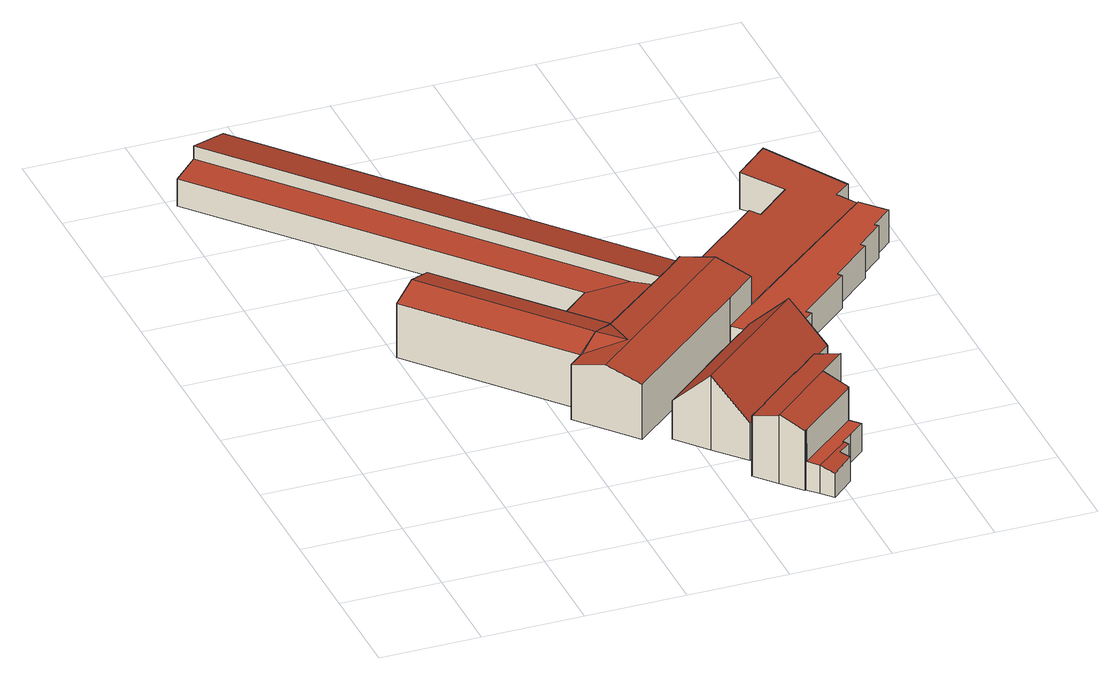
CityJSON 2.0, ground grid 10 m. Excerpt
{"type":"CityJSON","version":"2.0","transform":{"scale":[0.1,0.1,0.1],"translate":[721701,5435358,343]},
"CityObjects":{
"building1":{"type":"Building","attributes":{"Gemeindeschluessel":"09362000","HoeheDach":"350.580","HoeheGrund":"343.860","Methode":"2000","NiedrigsteTraufeDesGebaeudes":"349.672","Geometrietyp2DReferenz":"3000","measuredHeight":6.72,"function":"31001_2000","roofType":"3100","storeysAboveGround":2},"geometry":[{"type":"Solid","lod":"2","boundaries":[[[[0,1,2,3]],[[0,4,5,1]],[[6,7,8,9]],[[3,7,6,4,0]],[[9,8,10,11]],[[5,11,10,2,1]],[[2,10,8,7,3]],[[5,4,6,9,11]]]],"semantics":{"surfaces":[{"type":"RoofSurface","Dachneigung":"73.331","Dachorientierung":"229.135","Flaeche":"59.858","Z_MAX":"6.720","Z_MAX_ASL":"350.580","Z_MIN":"5.815","Z_MIN_ASL":"349.675"},{"type":"WallSurface","Flaeche":"110.596","Z_MAX":"5.815","Z_MAX_ASL":"349.675","Z_MIN":"0.000","Z_MIN_ASL":"343.860"},{"type":"WallSurface","Flaeche":"69.782","Z_MAX":"5.819","Z_MAX_ASL":"349.679","Z_MIN":"0.000","Z_MIN_ASL":"343.860"},{"type":"WallSurface","Flaeche":"37.820","Z_MAX":"6.720","Z_MAX_ASL":"350.580","Z_MIN":"0.000","Z_MIN_ASL":"343.860"},{"type":"WallSurface","Flaeche":"39.762","Z_MAX":"5.818","Z_MAX_ASL":"349.678","Z_MIN":"0.000","Z_MIN_ASL":"343.860"},{"type":"WallSurface","Flaeche":"37.971","Z_MAX":"6.720","Z_MAX_ASL":"350.580","Z_MIN":"0.000","Z_MIN_ASL":"343.860"},{"type":"RoofSurface","Dachneigung":"73.337","Dachorientierung":"49.136","Flaeche":"59.437","Z_MAX":"6.720","Z_MAX_ASL":"350.580","Z_MIN":"5.812","Z_MIN_ASL":"349.672"},{"type":"GroundSurface","Flaeche":"114.285","Z_MAX":"0.000","Z_MAX_ASL":"343.860","Z_MIN":"0.000","Z_MIN_ASL":"343.860"}],"values":[[0,1,2,3,4,5,6,7]]}}]},
"building2":{"type":"Building","attributes":{"Gemeindeschluessel":"09362000","HoeheDach":"348.468","HoeheGrund":"343.790","Methode":"2000","NiedrigsteTraufeDesGebaeudes":"346.705","Geometrietyp2DReferenz":"3000","measuredHeight":4.68,"function":"31001_2000","roofType":"2100","storeysAboveGround":1},"geometry":[{"type":"Solid","lod":"2","boundaries":[[[[12,13,14,15]],[[16,17,18,19,20]],[[21,22,13,12]],[[17,23,24,15,14,18]],[[18,14,13,22,25,19]],[[26,27,28,29]],[[24,23,30,31]],[[32,25,22,21]],[[26,29,33,16,20]],[[30,33,29,28,31]],[[27,26,20,34]],[[17,16,33,30,23]],[[24,31,28,27,34,32,21,12,15]],[[34,20,19,25,32]]]],"semantics":{"surfaces":[{"type":"WallSurface","Flaeche":"9.412","Z_MAX":"4.671","Z_MAX_ASL":"348.461","Z_MIN":"0.000","Z_MIN_ASL":"343.790"},{"type":"WallSurface","Flaeche":"64.775","Z_MAX":"4.678","Z_MAX_ASL":"348.468","Z_MIN":"3.330","Z_MIN_ASL":"347.120"},{"type":"WallSurface","Flaeche":"11.971","Z_MAX":"4.003","Z_MAX_ASL":"347.793","Z_MIN":"0.000","Z_MIN_ASL":"343.790"},{"type":"WallSurface","Flaeche":"42.346","Z_MAX":"4.678","Z_MAX_ASL":"348.468","Z_MIN":"0.000","Z_MIN_ASL":"343.790"},{"type":"RoofSurface","Dachneigung":"72.876","Dachorientierung":"48.979","Flaeche":"287.953","Z_MAX":"4.678","Z_MAX_ASL":"348.468","Z_MIN":"2.941","Z_MIN_ASL":"346.731"},{"type":"WallSurface","Flaeche":"122.003","Z_MAX":"2.918","Z_MAX_ASL":"346.708","Z_MIN":"0.000","Z_MIN_ASL":"343.790"},{"type":"WallSurface","Flaeche":"23.163","Z_MAX":"3.852","Z_MAX_ASL":"347.642","Z_MIN":"0.000","Z_MIN_ASL":"343.790"},{"type":"WallSurface","Flaeche":"143.457","Z_MAX":"2.941","Z_MAX_ASL":"346.731","Z_MIN":"0.000","Z_MIN_ASL":"343.790"},{"type":"RoofSurface","Dachneigung":"82.488","Dachorientierung":"228.978","Flaeche":"137.161","Z_MAX":"3.330","Z_MAX_ASL":"347.120","Z_MIN":"2.915","Z_MIN_ASL":"346.705"},{"type":"WallSurface","Flaeche":"22.849","Z_MAX":"2.923","Z_MAX_ASL":"346.713","Z_MIN":"0.000","Z_MIN_ASL":"343.790"},{"type":"WallSurface","Flaeche":"9.823","Z_MAX":"3.330","Z_MAX_ASL":"347.120","Z_MIN":"0.000","Z_MIN_ASL":"343.790"},{"type":"RoofSurface","Dachneigung":"82.268","Dachorientierung":"319.470","Flaeche":"71.640","Z_MAX":"3.863","Z_MAX_ASL":"347.653","Z_MIN":"2.915","Z_MIN_ASL":"346.705"},{"type":"GroundSurface","Flaeche":"482.166","Z_MAX":"0.000","Z_MAX_ASL":"343.790","Z_MIN":"0.000","Z_MIN_ASL":"343.790"},{"type":"WallSurface","Flaeche":"21.478","Z_MAX":"4.678","Z_MAX_ASL":"348.468","Z_MIN":"0.000","Z_MIN_ASL":"343.790"}],"values":[[0,1,2,3,4,5,6,7,8,9,10,11,12,13]]}}]},
"building3":{"type":"Building","attributes":{"Gemeindeschluessel":"09362000","HoeheDach":"350.690","HoeheGrund":"343.840","Methode":"2000","NiedrigsteTraufeDesGebaeudes":"349.674","Geometrietyp2DReferenz":"3000","measuredHeight":6.85,"function":"31001_2000","roofType":"3100","storeysAboveGround":2},"geometry":[{"type":"Solid","lod":"2","boundaries":[[[[35,36,1,37]],[[38,39,2]],[[35,37,24,15,12,40,41,42]],[[15,43,44,12]],[[40,45,46,41]],[[47,44,43,10,39,38,48,1,36,49]],[[50,46,45,47,49]],[[41,46,50,42]],[[40,12,44,47,45]],[[35,42,50,49,36]],[[24,10,43,15]],[[38,2,48]],[[37,1,48,2,39,10,24]]]],"semantics":{"surfaces":[{"type":"WallSurface","Flaeche":"10.869","Z_MAX":"5.897","Z_MAX_ASL":"349.737","Z_MIN":"0.000","Z_MIN_ASL":"343.840"},{"type":"RoofSurface","Dachneigung":"73.106","Dachorientierung":"49.041","Flaeche":"5.009","Z_MAX":"6.740","Z_MAX_ASL":"350.580","Z_MIN":"5.839","Z_MIN_ASL":"349.679"},{"type":"GroundSurface","Flaeche":"155.671","Z_MAX":"0.000","Z_MAX_ASL":"343.840","Z_MIN":"0.000","Z_MIN_ASL":"343.840"},{"type":"WallSurface","Flaeche":"12.739","Z_MAX":"5.872","Z_MAX_ASL":"349.712","Z_MIN":"0.000","Z_MIN_ASL":"343.840"},{"type":"WallSurface","Flaeche":"23.962","Z_MAX":"5.841","Z_MAX_ASL":"349.681","Z_MIN":"0.000","Z_MIN_ASL":"343.840"},{"type":"RoofSurface","Dachneigung":"74.874","Dachorientierung":"319.292","Flaeche":"69.919","Z_MAX":"6.850","Z_MAX_ASL":"350.690","Z_MIN":"5.838","Z_MIN_ASL":"349.678"},{"type":"RoofSurface","Dachneigung":"74.881","Dachorientierung":"139.283","Flaeche":"81.702","Z_MAX":"6.850","Z_MAX_ASL":"350.690","Z_MIN":"5.834","Z_MIN_ASL":"349.674"},{"type":"WallSurface","Flaeche":"98.909","Z_MAX":"5.841","Z_MAX_ASL":"349.681","Z_MIN":"0.000","Z_MIN_ASL":"343.840"},{"type":"WallSurface","Flaeche":"46.937","Z_MAX":"6.850","Z_MAX_ASL":"350.690","Z_MIN":"0.000","Z_MIN_ASL":"343.840"},{"type":"WallSurface","Flaeche":"46.338","Z_MAX":"6.850","Z_MAX_ASL":"350.690","Z_MIN":"0.000","Z_MIN_ASL":"343.840"},{"type":"WallSurface","Flaeche":"64.249","Z_MAX":"5.872","Z_MAX_ASL":"349.712","Z_MIN":"0.000","Z_MIN_ASL":"343.840"},{"type":"RoofSurface","Dachneigung":"73.100","Dachorientierung":"229.041","Flaeche":"4.707","Z_MAX":"6.740","Z_MAX_ASL":"350.580","Z_MIN":"5.893","Z_MIN_ASL":"349.733"},{"type":"WallSurface","Flaeche":"38.061","Z_MAX":"6.740","Z_MAX_ASL":"350.580","Z_MIN":"0.000","Z_MIN_ASL":"343.840"}],"values":[[0,1,2,3,4,5,6,7,8,9,10,11,12]]}}]},
"building4":{"type":"Building","attributes":{"Gemeindeschluessel":"09362000","HoeheDach":"351.110","HoeheGrund":"343.210","Methode":"2000","NiedrigsteTraufeDesGebaeudes":"345.807","Geometrietyp2DReferenz":"3000","measuredHeight":7.9,"function":"31001_2000","roofType":"3100","storeysAboveGround":2},"address":[{"Country":"Germany","Locality":"Regensburg","ThoroughfareName":"Pettendorfer Straße 10"}],"geometry":[{"type":"Solid","lod":"2","boundaries":[[[[51,52,53,54]],[[55,56,57,58]],[[59,60,61,62]],[[63,64,65,66]],[[67,68,69,70,71,72,73,74,75,76]],[[77,78,79,80]],[[81,71,70,82]],[[83,84,85,86]],[[87,88,89,90,91,92]],[[93,94,95,96]],[[51,97,98,99,100,52]],[[101,102,103,104]],[[105,74,73,106]],[[86,85,107,108]],[[109,110,111,112]],[[113,114,115,116]],[[117,118,119,120]],[[66,65,78,77]],[[62,61,121,122]],[[123,76,75,124]],[[122,121,64,63]],[[125,67,76,123]],[[126,127,128,58,57,115,114,129]],[[130,131,81,82,132,133,97,51,54,134,135,93,96,136,88,87,137,125,123,124,102,101,56,55,138,139,140,83,86,108,59,62,122,63,66,77,80,117,120,141,109,112,142]],[[143,95,94,144,145,89]],[[108,107,60,59]],[[112,111,146,147,142]],[[133,148,98,97]],[[100,99,91,90]],[[120,119,149,141]],[[54,53,150,134]],[[96,95,143,136]],[[87,92,151,137]],[[152,113,116,111,110,149,119,118,79,78,65,64,121,61,60,107,85,84]],[[135,144,94,93]],[[130,142,147,153]],[[103,153,147,146,115,57,104]],[[131,72,71,81]],[[152,129,114,113]],[[82,70,69,132]],[[135,134,150,145,144]],[[83,140,126,129,152,84]],[[136,143,89,88]],[[125,137,151,68,67]],[[80,79,118,117]],[[151,92,91,99,98,148,69,68]],[[116,115,146,111]],[[131,130,153,106,73,72]],[[138,128,127,139]],[[126,140,139,127]],[[105,106,153,103]],[[102,124,75,74,105,103]],[[132,69,148,133]],[[101,104,57,56]],[[89,145,150,53,52,100,90]],[[55,58,128,138]],[[141,149,110,109]]]],"semantics":{"surfaces":[{"type":"WallSurface","Flaeche":"6.019","Z_MAX":"2.990","Z_MAX_ASL":"346.200","Z_MIN":"0.000","Z_MIN_ASL":"343.210"},{"type":"WallSurface","Flaeche":"24.119","Z_MAX":"7.900","Z_MAX_ASL":"351.110","Z_MIN":"0.000","Z_MIN_ASL":"343.210"},{"type":"WallSurface","Flaeche":"9.741","Z_MAX":"3.470","Z_MAX_ASL":"346.680","Z_MIN":"0.000","Z_MIN_ASL":"343.210"},{"type":"WallSurface","Flaeche":"1.746","Z_MAX":"3.470","Z_MAX_ASL":"346.680","Z_MIN":"0.000","Z_MIN_ASL":"343.210"},{"type":"RoofSurface","Dachneigung":"72.647","Dachorientierung":"319.138","Flaeche":"35.890","Z_MAX":"7.300","Z_MAX_ASL":"350.510","Z_MIN":"6.400","Z_MIN_ASL":"349.610"},{"type":"WallSurface","Flaeche":"19.263","Z_MAX":"7.288","Z_MAX_ASL":"350.498","Z_MIN":"0.000","Z_MIN_ASL":"343.210"},{"type":"WallSurface","Flaeche":"14.253","Z_MAX":"3.470","Z_MAX_ASL":"346.680","Z_MIN":"0.000","Z_MIN_ASL":"343.210"},{"type":"WallSurface","Flaeche":"4.498","Z_MAX":"6.411","Z_MAX_ASL":"349.621","Z_MIN":"0.000","Z_MIN_ASL":"343.210"},{"type":"WallSurface","Flaeche":"2.692","Z_MAX":"2.865","Z_MAX_ASL":"346.075","Z_MIN":"0.000","Z_MIN_ASL":"343.210"},{"type":"WallSurface","Flaeche":"4.605","Z_MAX":"6.426","Z_MAX_ASL":"349.636","Z_MIN":"0.000","Z_MIN_ASL":"343.210"},{"type":"WallSurface","Flaeche":"1.106","Z_MAX":"4.001","Z_MAX_ASL":"347.211","Z_MIN":"-0.000","Z_MIN_ASL":"343.210"},{"type":"WallSurface","Flaeche":"14.347","Z_MAX":"6.400","Z_MAX_ASL":"349.610","Z_MIN":"4.000","Z_MIN_ASL":"347.210"},{"type":"WallSurface","Flaeche":"70.093","Z_MAX":"3.470","Z_MAX_ASL":"346.680","Z_MIN":"0.000","Z_MIN_ASL":"343.210"},{"type":"WallSurface","Flaeche":"5.213","Z_MAX":"3.470","Z_MAX_ASL":"346.680","Z_MIN":"0.000","Z_MIN_ASL":"343.210"},{"type":"WallSurface","Flaeche":"10.057","Z_MAX":"7.900","Z_MAX_ASL":"351.110","Z_MIN":"3.470","Z_MIN_ASL":"346.680"},{"type":"WallSurface","Flaeche":"1.744","Z_MAX":"3.470","Z_MAX_ASL":"346.680","Z_MIN":"0.000","Z_MIN_ASL":"343.210"},{"type":"WallSurface","Flaeche":"19.037","Z_MAX":"3.470","Z_MAX_ASL":"346.680","Z_MIN":"0.000","Z_MIN_ASL":"343.210"},{"type":"WallSurface","Flaeche":"16.146","Z_MAX":"6.421","Z_MAX_ASL":"349.631","Z_MIN":"0.000","Z_MIN_ASL":"343.210"},{"type":"WallSurface","Flaeche":"12.594","Z_MAX":"3.470","Z_MAX_ASL":"346.680","Z_MIN":"0.000","Z_MIN_ASL":"343.210"},{"type":"WallSurface","Flaeche":"18.579","Z_MAX":"7.270","Z_MAX_ASL":"350.480","Z_MIN":"0.000","Z_MIN_ASL":"343.210"},{"type":"RoofSurface","Dachneigung":"46.113","Dachorientierung":"319.115","Flaeche":"84.165","Z_MAX":"7.900","Z_MAX_ASL":"351.110","Z_MIN":"3.981","Z_MIN_ASL":"347.191"},{"type":"GroundSurface","Flaeche":"312.396","Z_MAX":"0.000","Z_MAX_ASL":"343.210","Z_MIN":"-0.000","Z_MIN_ASL":"343.210"},{"type":"RoofSurface","Dachneigung":"74.974","Dachorientierung":"139.137","Flaeche":"5.342","Z_MAX":"2.990","Z_MAX_ASL":"346.200","Z_MIN":"2.597","Z_MIN_ASL":"345.807"},{"type":"WallSurface","Flaeche":"10.919","Z_MAX":"3.470","Z_MAX_ASL":"346.680","Z_MIN":"0.000","Z_MIN_ASL":"343.210"},{"type":"WallSurface","Flaeche":"15.532","Z_MAX":"6.801","Z_MAX_ASL":"350.011","Z_MIN":"0.000","Z_MIN_ASL":"343.210"},{"type":"WallSurface","Flaeche":"1.687","Z_MAX":"6.426","Z_MAX_ASL":"349.636","Z_MIN":"0.000","Z_MIN_ASL":"343.210"},{"type":"WallSurface","Flaeche":"27.501","Z_MAX":"6.400","Z_MAX_ASL":"349.610","Z_MIN":"2.990","Z_MIN_ASL":"346.200"},{"type":"WallSurface","Flaeche":"12.225","Z_MAX":"3.470","Z_MAX_ASL":"346.680","Z_MIN":"0.000","Z_MIN_ASL":"343.210"},{"type":"WallSurface","Flaeche":"4.430","Z_MAX":"2.990","Z_MAX_ASL":"346.200","Z_MIN":"0.000","Z_MIN_ASL":"343.210"},{"type":"WallSurface","Flaeche":"7.938","Z_MAX":"2.601","Z_MAX_ASL":"345.811","Z_MIN":"0.000","Z_MIN_ASL":"343.210"},{"type":"WallSurface","Flaeche":"1.406","Z_MAX":"6.411","Z_MAX_ASL":"349.621","Z_MIN":"0.000","Z_MIN_ASL":"343.210"},{"type":"RoofSurface","Dachneigung":"90.000","Dachorientierung":"-1.000","Flaeche":"109.864","Z_MAX":"3.470","Z_MAX_ASL":"346.680","Z_MIN":"3.470","Z_MIN_ASL":"346.680"},{"type":"WallSurface","Flaeche":"4.306","Z_MAX":"2.868","Z_MAX_ASL":"346.078","Z_MIN":"0.000","Z_MIN_ASL":"343.210"},{"type":"WallSurface","Flaeche":"35.240","Z_MAX":"4.047","Z_MAX_ASL":"347.257","Z_MIN":"0.000","Z_MIN_ASL":"343.210"},{"type":"RoofSurface","Dachneigung":"46.116","Dachorientierung":"139.119","Flaeche":"84.376","Z_MAX":"7.900","Z_MAX_ASL":"351.110","Z_MIN":"3.999","Z_MIN_ASL":"347.209"},{"type":"WallSurface","Flaeche":"22.585","Z_MAX":"6.416","Z_MAX_ASL":"349.626","Z_MIN":"0.000","Z_MIN_ASL":"343.210"},{"type":"WallSurface","Flaeche":"0.195","Z_MAX":"4.000","Z_MAX_ASL":"347.210","Z_MIN":"3.470","Z_MIN_ASL":"346.680"},{"type":"WallSurface","Flaeche":"25.320","Z_MAX":"7.300","Z_MAX_ASL":"350.510","Z_MIN":"0.000","Z_MIN_ASL":"343.210"},{"type":"WallSurface","Flaeche":"1.500","Z_MAX":"2.990","Z_MAX_ASL":"346.200","Z_MIN":"0.000","Z_MIN_ASL":"343.210"},{"type":"WallSurface","Flaeche":"6.523","Z_MAX":"4.089","Z_MAX_ASL":"347.299","Z_MIN":"0.000","Z_MIN_ASL":"343.210"},{"type":"WallSurface","Flaeche":"4.094","Z_MAX":"2.990","Z_MAX_ASL":"346.200","Z_MIN":"0.000","Z_MIN_ASL":"343.210"},{"type":"WallSurface","Flaeche":"18.598","Z_MAX":"7.300","Z_MAX_ASL":"350.510","Z_MIN":"0.000","Z_MIN_ASL":"343.210"},{"type":"WallSurface","Flaeche":"24.348","Z_MAX":"3.470","Z_MAX_ASL":"346.680","Z_MIN":"0.000","Z_MIN_ASL":"343.210"},{"type":"RoofSurface","Dachneigung":"71.124","Dachorientierung":"139.137","Flaeche":"23.753","Z_MAX":"7.300","Z_MAX_ASL":"350.510","Z_MIN":"6.400","Z_MIN_ASL":"349.610"},{"type":"WallSurface","Flaeche":"4.435","Z_MAX":"7.900","Z_MAX_ASL":"351.110","Z_MIN":"3.470","Z_MIN_ASL":"346.680"},{"type":"WallSurface","Flaeche":"5.509","Z_MAX":"6.416","Z_MAX_ASL":"349.626","Z_MIN":"0.000","Z_MIN_ASL":"343.210"},{"type":"WallSurface","Flaeche":"14.462","Z_MAX":"4.007","Z_MAX_ASL":"347.217","Z_MIN":"0.000","Z_MIN_ASL":"343.210"},{"type":"WallSurface","Flaeche":"24.752","Z_MAX":"4.089","Z_MAX_ASL":"347.299","Z_MIN":"0.000","Z_MIN_ASL":"343.210"},{"type":"RoofSurface","Dachneigung":"89.978","Dachorientierung":"-1.000","Flaeche":"7.767","Z_MAX":"4.000","Z_MAX_ASL":"347.210","Z_MIN":"3.999","Z_MIN_ASL":"347.209"},{"type":"WallSurface","Flaeche":"5.500","Z_MAX":"6.416","Z_MAX_ASL":"349.626","Z_MIN":"-0.000","Z_MIN_ASL":"343.210"},{"type":"WallSurface","Flaeche":"17.560","Z_MAX":"7.300","Z_MAX_ASL":"350.510","Z_MIN":"0.000","Z_MIN_ASL":"343.210"},{"type":"WallSurface","Flaeche":"23.837","Z_MAX":"7.865","Z_MAX_ASL":"351.075","Z_MIN":"0.000","Z_MIN_ASL":"343.210"},{"type":"RoofSurface","Dachneigung":"90.000","Dachorientierung":"-1.000","Flaeche":"11.402","Z_MAX":"2.990","Z_MAX_ASL":"346.200","Z_MIN":"2.990","Z_MIN_ASL":"346.200"},{"type":"WallSurface","Flaeche":"19.936","Z_MAX":"4.069","Z_MAX_ASL":"347.279","Z_MIN":"0.000","Z_MIN_ASL":"343.210"}],"values":[[0,1,2,3,4,3,5,6,7,8,9,10,11,12,13,14,15,16,3,17,18,19,20,21,22,23,24,25,26,27,28,29,30,31,32,33,34,35,36,37,38,39,40,41,42,43,44,45,46,47,48,49,50,51,52,53,13]]}}]},
"building5":{"type":"Building","attributes":{"Gemeindeschluessel":"09362000","HoeheDach":"347.695","HoeheGrund":"343.810","Methode":"2000","NiedrigsteTraufeDesGebaeudes":"346.533","Geometrietyp2DReferenz":"3000","measuredHeight":3.88,"function":"31001_2000","roofType":"1000","storeysAboveGround":1},"geometry":[{"type":"Solid","lod":"2","boundaries":[[[[154,155,156,157]],[[158,159,160,161]],[[40,162,163,164]],[[12,165,166,21]],[[161,160,167,168]],[[169,170,171,172]],[[21,166,155,154]],[[173,174,162,40]],[[164,163,165,12]],[[157,156,170,169]],[[12,21,154,157,169,172,158,161,168,173,40,164]],[[163,162,174,167,160,159,171,170,156,155,166,165]],[[168,167,174,173]],[[172,171,159,158]]]],"semantics":{"surfaces":[{"type":"WallSurface","Flaeche":"4.264","Z_MAX":"3.522","Z_MAX_ASL":"347.332","Z_MIN":"0.000","Z_MIN_ASL":"343.810"},{"type":"WallSurface","Flaeche":"30.899","Z_MAX":"3.885","Z_MAX_ASL":"347.695","Z_MIN":"0.000","Z_MIN_ASL":"343.810"},{"type":"WallSurface","Flaeche":"10.915","Z_MAX":"3.142","Z_MAX_ASL":"346.952","Z_MIN":"0.000","Z_MIN_ASL":"343.810"},{"type":"WallSurface","Flaeche":"12.195","Z_MAX":"3.528","Z_MAX_ASL":"347.338","Z_MIN":"0.000","Z_MIN_ASL":"343.810"},{"type":"WallSurface","Flaeche":"6.041","Z_MAX":"2.948","Z_MAX_ASL":"346.758","Z_MIN":"0.000","Z_MIN_ASL":"343.810"},{"type":"WallSurface","Flaeche":"17.223","Z_MAX":"3.885","Z_MAX_ASL":"347.695","Z_MIN":"0.000","Z_MIN_ASL":"343.810"},{"type":"WallSurface","Flaeche":"34.937","Z_MAX":"3.528","Z_MAX_ASL":"347.338","Z_MIN":"0.000","Z_MIN_ASL":"343.810"},{"type":"WallSurface","Flaeche":"55.343","Z_MAX":"2.757","Z_MAX_ASL":"346.567","Z_MIN":"0.000","Z_MIN_ASL":"343.810"},{"type":"WallSurface","Flaeche":"12.311","Z_MAX":"3.526","Z_MAX_ASL":"347.336","Z_MIN":"0.000","Z_MIN_ASL":"343.810"},{"type":"WallSurface","Flaeche":"16.423","Z_MAX":"3.393","Z_MAX_ASL":"347.203","Z_MIN":"0.000","Z_MIN_ASL":"343.810"},{"type":"GroundSurface","Flaeche":"174.415","Z_MAX":"0.000","Z_MAX_ASL":"343.810","Z_MIN":"0.000","Z_MIN_ASL":"343.810"},{"type":"RoofSurface","Dachneigung":"84.056","Dachorientierung":"138.803","Flaeche":"175.358","Z_MAX":"3.885","Z_MAX_ASL":"347.695","Z_MIN":"2.723","Z_MIN_ASL":"346.533"},{"type":"WallSurface","Flaeche":"6.130","Z_MAX":"2.948","Z_MAX_ASL":"346.758","Z_MIN":"0.000","Z_MIN_ASL":"343.810"},{"type":"WallSurface","Flaeche":"18.225","Z_MAX":"3.885","Z_MAX_ASL":"347.695","Z_MIN":"0.000","Z_MIN_ASL":"343.810"}],"values":[[0,1,2,3,4,5,6,7,8,9,10,11,12,13]]}}]}
},
"vertices":[
[97,365,67],[221,222,67],[243,242,76],[119,385,76],[97,365,9],[221,222,9],[142,405,9],[142,405,67],[221,314,67],[221,314,9],[266,263,67],[266,263,9],
[366,348,8],[366,348,48],[350,333,55],[350,333,8],[324,363,41],[349,333,47],[349,333,55],[29,702,55],[29,702,41],[392,370,8],[392,370,37],[266,263,46],[266,263,8],[72,739,37],[5,681,37],[5,681,8],[280,366,8],[280,366,37],[221,314,37],[221,314,8],[72,739,8],[280,365,37],[29,702,8],
[207,210,8],[207,210,67],[221,222,8],[265,218,76],[265,262,67],[414,292,8],[383,265,8],[255,155,8],[350,333,67],[366,348,67],[414,292,67],[383,265,67],[390,320,77],[223,223,67],[230,183,77],[255,155,67],
[437,73,2],[437,73,32],[421,59,32],[421,59,2],[284,155,2],[310,125,2],[310,125,81],[284,155,43],[589,399,2],[589,399,37],[568,380,37],[568,380,2],[544,353,2],[544,353,37],[547,349,37],[547,349,2],[347,49,75],[348,49,75],[412,105,75],[438,128,75],[420,149,66],[393,125,66],[393,126,66],[348,87,66],[348,86,66],[329,70,66],[506,313,2],[506,313,37],[509,309,37],[509,309,2],[420,149,2],[438,128,2],[383,265,2],[383,265,37],[414,292,37],[414,292,2],[366,30,2],[376,19,2],[376,19,32],[367,30,32],[367,30,66],[366,30,66],[402,36,2],[402,36,31],[409,29,28],[409,29,2],[427,84,2],[427,84,66],[428,83,66],[428,83,32],[337,95,2],[339,96,2],[339,96,42],[337,95,42],[348,87,42],[393,126,42],[568,422,37],[568,422,2],[443,225,2],[443,225,37],[432,215,37],[432,215,2],[397,254,37],[397,254,42],[424,224,81],[424,224,37],[456,263,2],[456,263,37],[460,259,37],[460,259,2],[571,377,37],[571,377,2],[329,70,2],[348,86,2],[347,49,2],[395,251,43],[348,212,42],[321,188,42],[395,252,42],[384,136,2],[393,125,2],[412,105,2],[429,85,2],[410,50,2],[414,46,2],[386,8,2],[365,29,2],[321,188,2],[348,212,2],[395,251,2],[433,236,2],[450,193,2],[386,8,28],[414,46,31],[411,49,32],[432,215,70],[450,193,43],[429,85,66],[433,236,37],[410,50,32],[365,29,66],[395,252,37],[384,136,42],
[467,435,8],[467,435,43],[475,426,42],[475,426,8],[515,524,8],[515,524,47],[570,452,38],[570,452,8],[414,292,36],[390,320,40],[390,320,8],[366,348,43],[392,370,43],[554,439,38],[554,439,8],[511,458,8],[511,458,42],[480,493,47],[480,493,8],[568,422,8],[568,422,35]
]}
